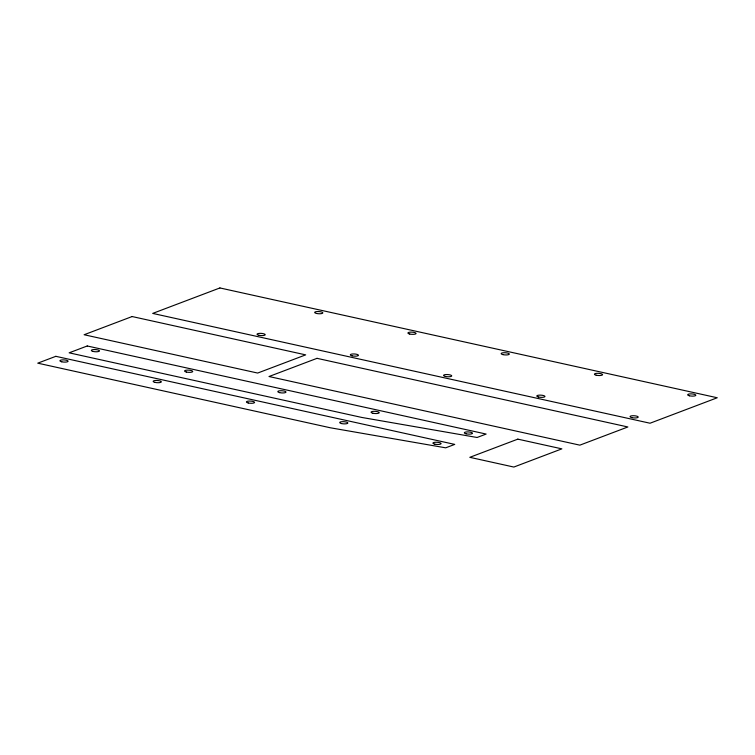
<?xml version="1.0" encoding="UTF-8"?>
<svg xmlns="http://www.w3.org/2000/svg" width="755" height="755" viewBox="0 0 755 755"><rect width="100%" height="100%" fill="white"/><g stroke="black" fill="none" stroke-linecap="round" stroke-linejoin="round"><path stroke-width="1.13" d="M132.125 316.543L84.116 334.739L257.663 373.055L305.671 354.869L132.125 316.543M219.913 287.948L152.699 313.41L650.036 423.225L717.25 397.762L219.913 287.948M55.832 356.322L37.75 363.164L330.454 427.802L445.695 447.828L454.736 444.402L55.832 356.322M87.231 345.979L69.149 352.83L361.853 417.458L477.094 437.485L486.135 434.059L87.231 345.979M317.024 358.332L269.016 376.518L579.849 445.157L627.858 426.971L317.024 358.332M517.826 439.136L469.818 457.322L513.853 467.052L561.862 448.857L517.826 439.136M316.487 313.448A4.115 1.104 3.4 0 0 322.829 312.938A4.115 1.104 3.4 0 0 316.864 311.56A4.115 1.104 3.4 0 0 316.487 313.448M258.871 335.277A4.115 1.104 3.4 0 0 265.213 334.758A4.115 1.104 3.4 0 0 259.248 333.389A4.115 1.104 3.4 0 0 258.871 335.277M409.729 334.04A4.115 1.104 3.4 0 0 416.08 333.521A4.115 1.104 3.4 0 0 410.116 332.153A4.115 1.104 3.4 0 0 409.729 334.04M352.123 355.86A4.115 1.104 3.4 0 0 358.465 355.35A4.115 1.104 3.4 0 0 352.5 353.982A4.115 1.104 3.4 0 0 352.123 355.86M502.981 354.633A4.115 1.104 3.4 0 0 509.332 354.114A4.115 1.104 3.4 0 0 503.368 352.745A4.115 1.104 3.4 0 0 502.981 354.633M445.365 376.452A4.115 1.104 3.4 0 0 451.716 375.943A4.115 1.104 3.4 0 0 445.752 374.565A4.115 1.104 3.4 0 0 445.365 376.452M596.233 375.216A4.115 1.104 3.4 0 0 602.584 374.707A4.115 1.104 3.4 0 0 596.61 373.338A4.115 1.104 3.4 0 0 596.233 375.216M538.617 397.045A4.115 1.104 3.4 0 0 544.968 396.526A4.115 1.104 3.4 0 0 539.004 395.158A4.115 1.104 3.4 0 0 538.617 397.045M689.485 395.809A4.115 1.104 3.4 0 0 695.827 395.299A4.115 1.104 3.4 0 0 689.862 393.921A4.115 1.104 3.4 0 0 689.485 395.809M631.869 417.638A4.115 1.104 3.4 0 0 638.22 417.119A4.115 1.104 3.4 0 0 632.246 415.75A4.115 1.104 3.4 0 0 631.869 417.638M93.139 351.452A4.115 1.104 3.4 0 0 99.49 350.943A4.115 1.104 3.4 0 0 93.516 349.574A4.115 1.104 3.4 0 0 93.139 351.452M186.391 372.045A4.115 1.104 3.4 0 0 192.733 371.536A4.115 1.104 3.4 0 0 186.768 370.158A4.115 1.104 3.4 0 0 186.391 372.045M279.643 392.638A4.115 1.104 3.4 0 0 285.985 392.119A4.115 1.104 3.4 0 0 280.02 390.75A4.115 1.104 3.4 0 0 279.643 392.638M372.885 413.23A4.115 1.104 3.4 0 0 379.236 412.711A4.115 1.104 3.4 0 0 373.272 411.343A4.115 1.104 3.4 0 0 372.885 413.23M466.137 433.814A4.115 1.104 3.4 0 0 472.488 433.304A4.115 1.104 3.4 0 0 466.524 431.935A4.115 1.104 3.4 0 0 466.137 433.814M434.738 444.157A4.115 1.104 3.4 0 0 441.09 443.647A4.115 1.104 3.4 0 0 435.125 442.27A4.115 1.104 3.4 0 0 434.738 444.157M341.496 423.564A4.115 1.104 3.4 0 0 347.838 423.055A4.115 1.104 3.4 0 0 341.873 421.686A4.115 1.104 3.4 0 0 341.496 423.564M248.244 402.981A4.115 1.104 3.4 0 0 254.586 402.462A4.115 1.104 3.4 0 0 248.621 401.094A4.115 1.104 3.4 0 0 248.244 402.981M154.992 382.389A4.115 1.104 3.4 0 0 161.344 381.87A4.115 1.104 3.4 0 0 155.37 380.501A4.115 1.104 3.4 0 0 154.992 382.389M61.74 361.796A4.115 1.104 3.4 0 0 68.092 361.286A4.115 1.104 3.4 0 0 62.127 359.909A4.115 1.104 3.4 0 0 61.74 361.796"/></g></svg>
